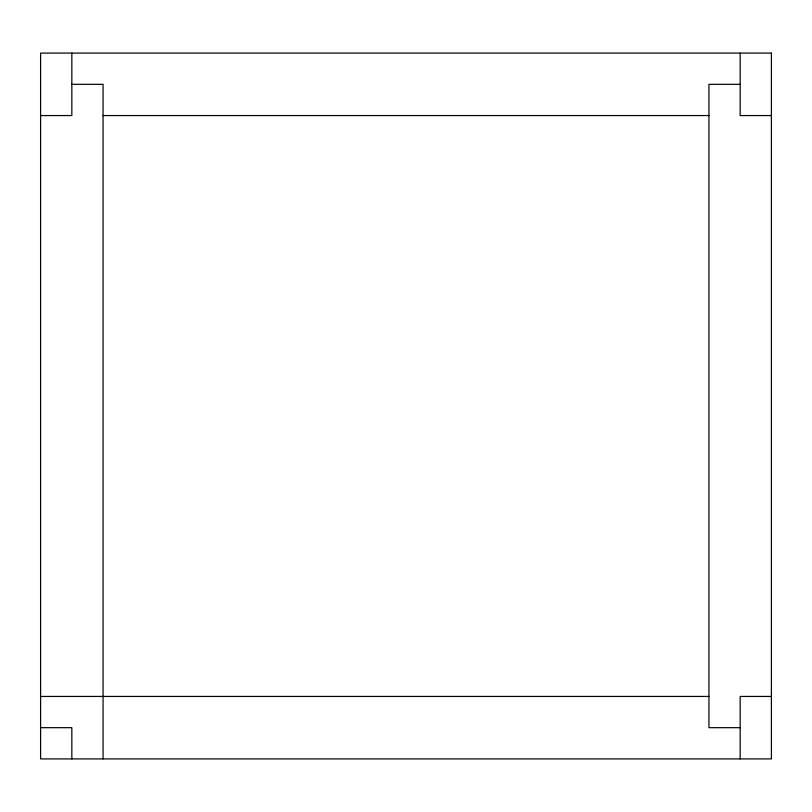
<?xml version="1.0" encoding="UTF-8"?>
<svg xmlns="http://www.w3.org/2000/svg" width="812" height="812" viewBox="0 0 812 812"><rect width="100%" height="100%" fill="white"/><g stroke="black" fill="none" stroke-linecap="round" stroke-linejoin="round"><path stroke-width="1.22" d="M71.832 84.326L103.063 84.326L103.063 758.905M740.168 84.326L708.937 84.326L708.937 727.674L740.168 727.674M40.6 115.558L71.832 115.558L71.832 53.095M103.063 115.558L708.937 115.558M771.4 115.558L740.168 115.558L740.168 53.095M40.6 696.442L708.937 696.442M771.4 696.442L740.168 696.442L740.168 758.905M40.6 727.674L71.832 727.674L71.832 758.905M771.4 53.095L40.6 53.095L40.6 758.905L771.4 758.905L771.4 53.095"/></g></svg>
